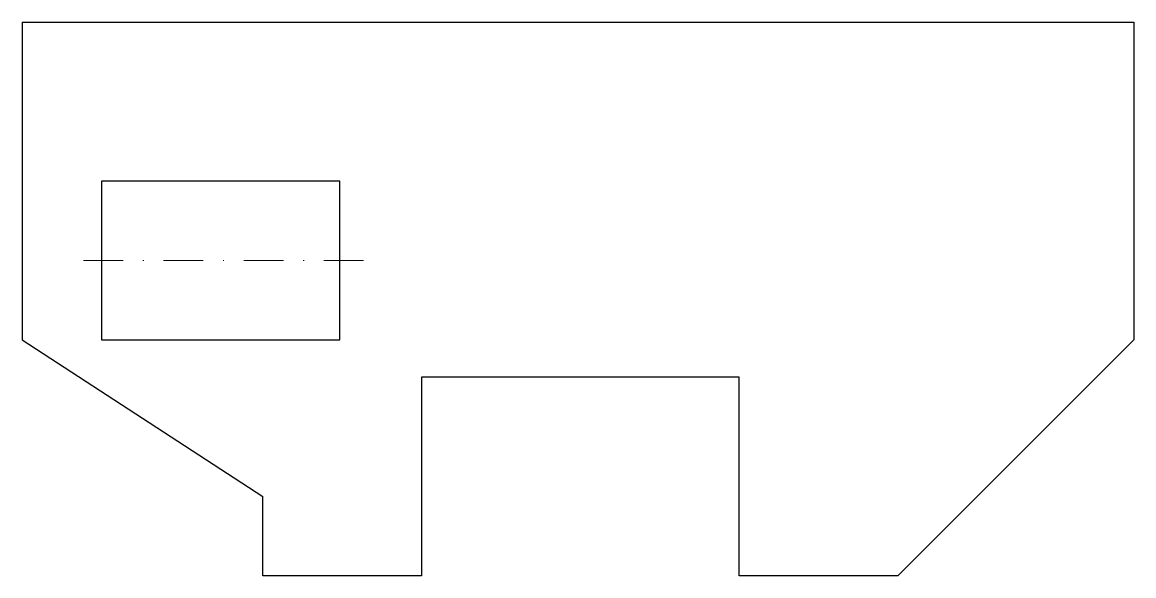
# Model space of a CAD drawing. Header units: inches. Extents: x 0 to 140, y 0 to 70.
import ezdxf

# ---------------------------------------------------------------- set-up
doc = ezdxf.new("R2010")
doc.units = ezdxf.units.IN
doc.header["$LTSCALE"] = 10
doc.header["$MEASUREMENT"] = 0
doc.linetypes.add('DASHDOT', pattern=[1, 0.5, -0.25, 0, -0.25])
doc.layers.add('BLU', color=5, linetype='Continuous', lineweight=30)
doc.layers.add('RED', color=1, linetype='DASHDOT', lineweight=20)

msp = doc.modelspace()

# ---------------------------------------------------------------- linework, layer by layer
at = {"layer": 'BLU'}
for p, q in [((0, 70), (140, 70)), ((0, 70), (0, 30)), ((140, 70), (140, 30)), ((0, 30), (30.3, 10.3)), ((140, 30), (110.3, 0.3)), ((90.3, 25.3), (50.3, 25.3)), ((50.3, 25.3), (50.3, 0.3)), ((90.3, 0.3), (90.3, 25.3)), ((30.3, 0.3), (30.3, 10.3)), ((50.3, 0.3), (30.3, 0.3)), ((110.3, 0.3), (90.3, 0.3))]:
    msp.add_line(p, q, dxfattribs=at)
msp.add_lwpolyline([(10, 30), (40, 30), (40, 50), (10, 50)], close=True, dxfattribs=at)
at = {"layer": 'RED'}
msp.add_line((43, 40), (7, 40), dxfattribs=at)

doc.saveas('drawing.dxf')
